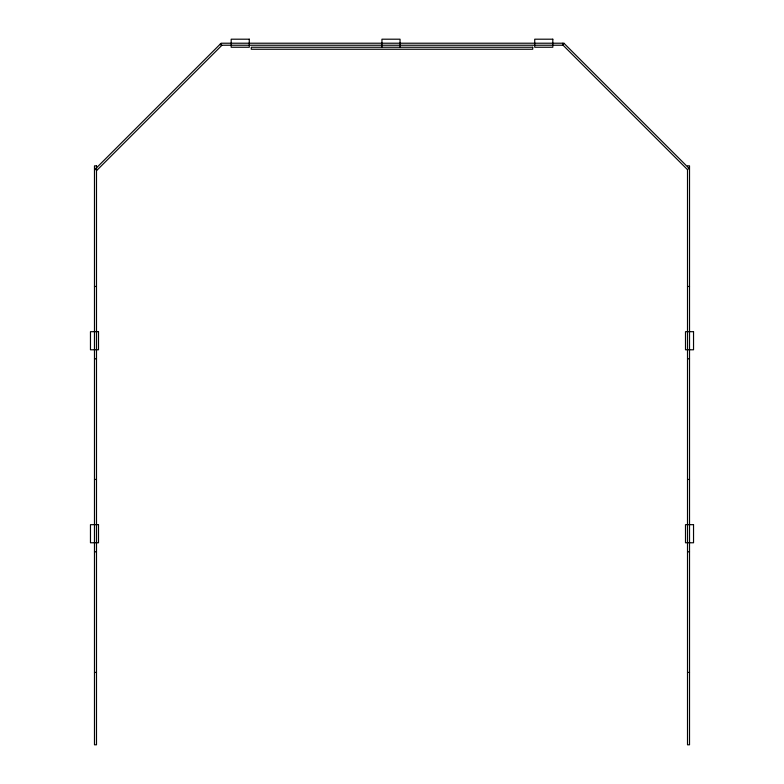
<?xml version="1.0" encoding="UTF-8"?>
<svg xmlns="http://www.w3.org/2000/svg" width="784" height="784" viewBox="0 0 784 784"><rect width="100%" height="100%" fill="white"/><g stroke="black" fill="none" stroke-linecap="round" stroke-linejoin="round"><path stroke-width="1.18" d="M687.509 165.845L689.518 165.845L689.518 744.8L687.509 744.8L687.509 169.501M94.482 286.464L96.491 286.464M687.509 286.464L689.518 286.464M94.482 358.827L96.491 358.827M687.509 358.827L689.518 358.827M94.482 479.445L96.491 479.445M687.509 479.445L689.518 479.445M94.482 551.818L96.491 551.818M687.509 551.818L689.518 551.818M94.482 672.427L96.491 672.427M687.509 672.427L689.518 672.427M400.046 47.246L400.046 39.2L381.945 39.2L381.945 47.246M220.333 44.012L95.315 169.03L96.736 170.451L221.754 45.433L220.333 44.012M563.912 43.218L562.491 44.639L687.509 169.658L688.93 168.237L563.912 43.218M249.273 39.2L231.182 39.2L231.182 47.246L249.273 47.246L249.273 39.2M552.818 39.2L534.727 39.2L534.727 47.246L552.818 47.246L552.818 39.2M562.873 43.218L221.127 43.218L221.127 45.227L562.873 45.227L562.873 43.218M532.718 47.246L251.282 47.246L251.282 49.255L532.718 49.255L532.718 47.246M96.491 165.845L94.482 165.845L94.482 744.8L96.491 744.8L96.491 165.845M98.5 331.691L90.464 331.691L90.464 349.782L98.5 349.782L98.5 331.691M693.536 331.691L685.5 331.691L685.5 349.782L693.536 349.782L693.536 331.691M98.5 524.672L90.464 524.672L90.464 542.773L98.5 542.773L98.5 524.672M693.536 524.672L685.5 524.672L685.5 542.773L693.536 542.773L693.536 524.672"/></g></svg>
